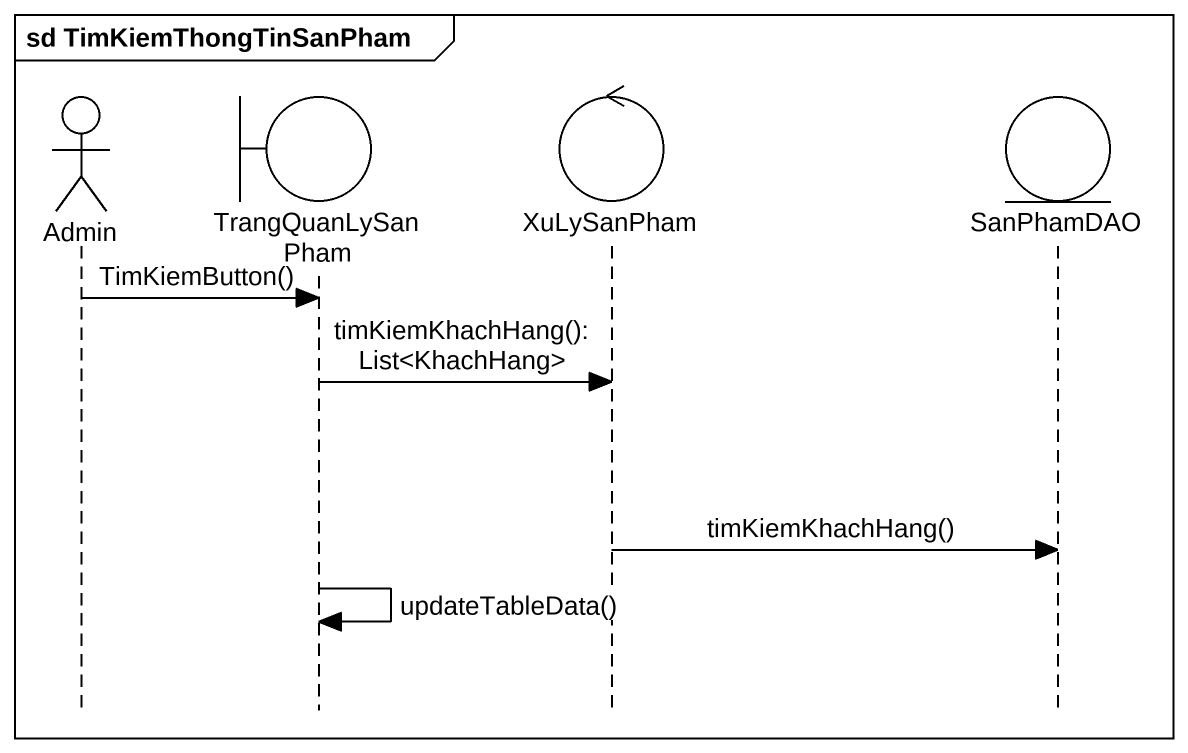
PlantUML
@startuml
mainframe sd TimKiemThongTinSanPham
hide footbox
actor Admin
boundary TrangQuanLySanPham
control XuLySanPham
entity SanPhamDAO

Admin -> TrangQuanLySanPham : TimKiemButton()
TrangQuanLySanPham -> XuLySanPham : timKiemKhachHang(): List<KhachHang>
XuLySanPham -> SanPhamDAO : timKiemKhachHang()
TrangQuanLySanPham -> TrangQuanLySanPham : updateTableData()
@enduml
